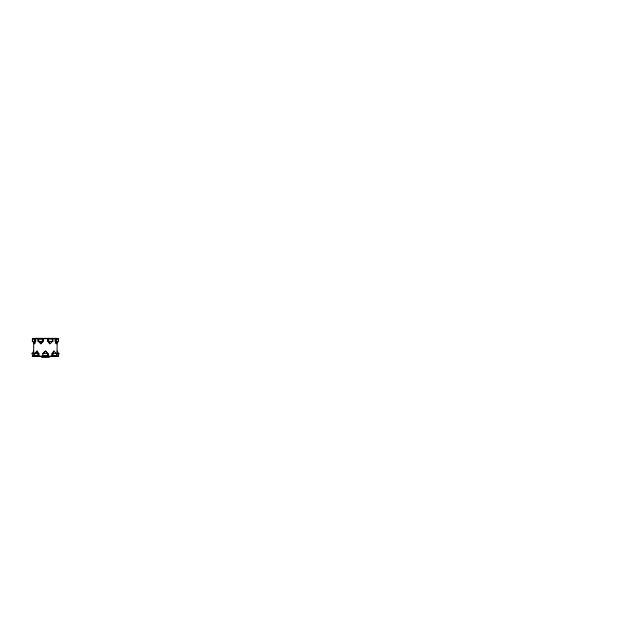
<?xml version="1.0" encoding="UTF-8"?>
<svg xmlns="http://www.w3.org/2000/svg" width="637" height="637" viewBox="0 0 637 637"><rect width="100%" height="100%" fill="white"/><g stroke="black" fill="none" stroke-linecap="round" stroke-linejoin="round"><path stroke-width="0.96" d="M56.916 356.115L57.219 341.559M38.172 338.717L37.965 341.074L40.975 343.813L42.846 341.074L42.91 338.717M48.006 356.115L48.078 353.758L45.442 351.043L42.798 353.758L42.87 356.115M56.367 356.115L56.669 353.758L53.771 351.043L52.736 356.115M55.156 338.717L55.156 341.074L56.231 343.813L58.604 341.074L58.23 338.717L32.63 338.717L32.272 341.074L34.653 343.813L35.72 341.074L35.72 338.717M56.82 342.013L56.231 343.813L56.263 338.717M36.413 352.396L37.113 351.043L38.945 353.758L38.945 356.115M33.665 342.507L33.665 351.043L32.2 353.758L32.551 356.115M51.939 356.115L51.939 353.758L53.771 351.043M59.034 353.304L58.325 356.115M34.653 343.813L34.597 338.717M43.181 341.074L40.975 343.813L38.921 341.074L37.965 341.074L40.274 341.528L43.181 341.074L43.181 338.717M47.703 338.717L47.703 341.074L49.909 343.813L52.911 341.074L52.712 338.717M58.604 341.074L57.919 341.528L55.156 341.074M52.911 341.074L50.61 341.528L47.703 341.074M34.024 338.358L56.852 338.358M32.272 339.083L34.294 339.083M37.965 339.083L42.846 339.083M47.966 338.717L52.911 339.083M56.589 339.083L58.604 339.083L58.254 338.717M35.72 341.074L32.965 341.528L32.272 341.074M33.96 356.115L33.96 353.758L31.85 353.304M35.712 353.758L34.207 353.758L34.509 356.115M38.945 353.758L35.831 353.304L34.207 353.758L37.113 351.043L38.14 356.115M51.939 353.758L55.053 353.304L56.669 353.758M56.916 353.758L58.684 353.758L57.219 351.043M34.207 355.749L37.941 355.749M42.798 355.749L48.078 355.749M52.943 355.749L56.669 355.749M32.216 356.115L58.668 356.115M34.024 356.473L56.852 356.473M41.469 356.871L49.407 356.871M41.652 357.054L49.224 357.054M47.154 353.081L45.442 351.043L42.798 353.758L45.442 353.304L48.078 353.758L47.727 356.115M49.909 343.813L48.038 341.074L48.038 339.083M33.665 351.043L33.96 353.758"/></g></svg>
